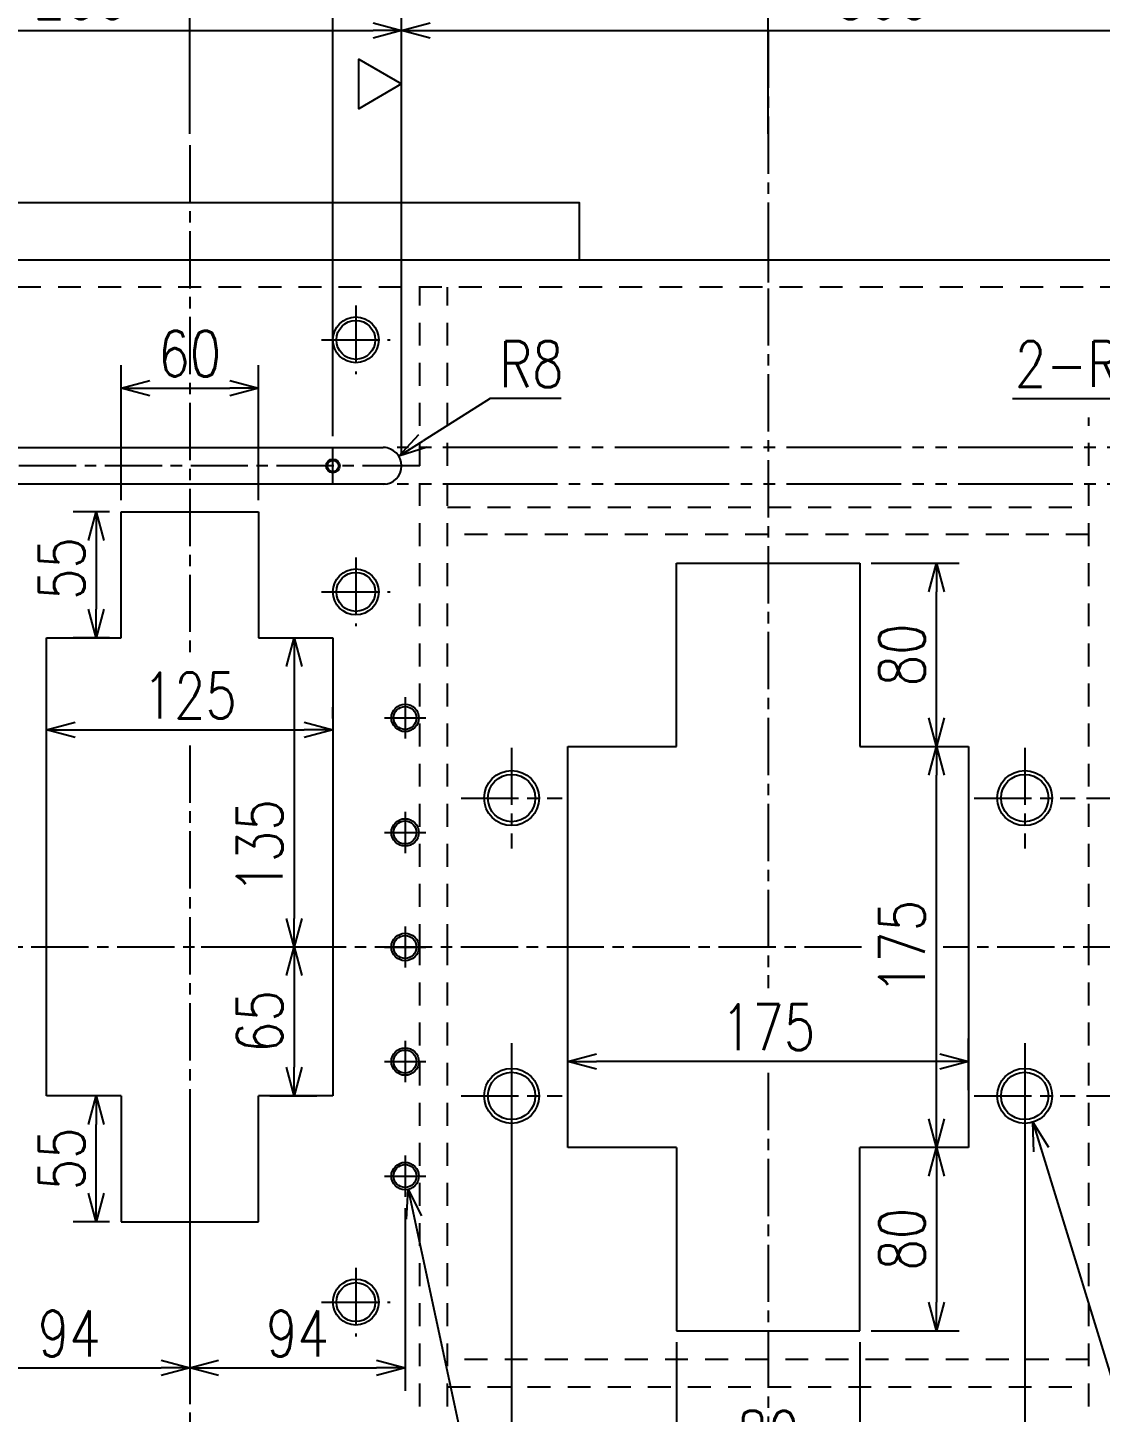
# Model space of a CAD drawing. Extents: x 0 to 4205, y 0 to 5940.
# Drawn here: x 3055 to 3523, y 1845 to 2449 of the extents above; entities that cross this region are included whole.
import ezdxf

# ---------------------------------------------------------------- set-up
doc = ezdxf.new("R2010")
doc.units = 0
doc.header["$LTSCALE"] = 5
for name, pattern in [('GEN3A', [3.5, 2, -1.5]), ('GEN4A', [15, 10, -1, 1, -1, 1, -1]), ('GEN7A', [7.5, 5, -0.75, 1, -0.75])]:
    doc.linetypes.add(name, pattern=pattern)
doc.layers.get('0').update_dxf_attribs({"linetype": 'CONTINUOUS'})
doc.layers.get('DEFPOINTS').update_dxf_attribs({"linetype": 'CONTINUOUS'})
for name, color, linetype in [('2', 5, 'CONTINUOUS'), ('3A', 6, 'GEN3A'), ('4', 3, 'CONTINUOUS'), ('4A', 3, 'GEN4A'), ('5', 3, 'CONTINUOUS'), ('7A', 4, 'GEN7A'), ('8', 1, 'CONTINUOUS')]:
    doc.layers.add(name, color=color, linetype=linetype)
doc.layers.add('AM_5', color=92, linetype='CONTINUOUS', lineweight=25)
doc.styles.get("Standard").update_dxf_attribs({"font": 'romans.shx', "width": 0.8, "bigfont": 'extfont.shx'})
doc.dimstyles.new('GEN-ISO', dxfattribs={"dimscale": 5, "dimtxt": 4, "dimasz": 2.5, "dimexe": 2, "dimexo": 1, "dimgap": 1, "dimtad": 3, "dimdec": 3, "dimrnd": 0.001, "dimdsep": 46, "dimtxsty": 'Standard', "dimblk": 'OPEN30', "dimcen": 0, "dimclrt": 52, "dimadec": 0, "dimazin": 0, "dimtp": 0.1, "dimtm": 0.1, "dimtfac": 0.6, "dimtdec": 3, "dimtmove": 2, "dimatfit": 3, "dimldrblk": 'OPEN30', "dimfxl": 1, "dimarcsym": 0})
doc.dimstyles.new('GEN-ISO$0', dxfattribs={"dimscale": 5, "dimtxt": 4, "dimasz": 2.5, "dimexe": 2, "dimexo": 1, "dimgap": 1, "dimtad": 3, "dimdec": 3, "dimrnd": 0.001, "dimdsep": 46, "dimtxsty": 'Standard', "dimblk": 'OPEN30', "dimcen": 0, "dimclrt": 52, "dimadec": 0, "dimazin": 0, "dimtp": 0.1, "dimtm": 0.1, "dimtfac": 0.6, "dimtdec": 3, "dimtmove": 2, "dimatfit": 3, "dimldrblk": 'OPEN30', "dimfxl": 1, "dimarcsym": 0})
doc.dimstyles.new('GEN-ISO$4', dxfattribs={"dimscale": 5, "dimtxt": 4, "dimasz": 2.5, "dimexe": 2, "dimexo": 1, "dimgap": 1, "dimtad": 1, "dimtoh": 1, "dimdec": 3, "dimrnd": 0.001, "dimdsep": 46, "dimtxsty": 'Standard', "dimblk": 'OPEN30', "dimcen": 0, "dimclrt": 52, "dimadec": 0, "dimazin": 0, "dimtp": 0.1, "dimtm": 0.1, "dimtfac": 0.6, "dimtdec": 3, "dimtofl": 0, "dimtmove": 0, "dimatfit": 2, "dimldrblk": 'OPEN30', "dimfxl": 1, "dimarcsym": 0})

# ---------------------------------------------------------------- blocks, each defined once
blk = doc.blocks.new('_Open30')
at = {"color": 0, "linetype": 'ByBlock', "lineweight": -2}
for p, q in [((-1, 0.268), (0, 0)), ((0, 0), (-1, -0.268)), ((0, 0), (-1, 0))]:
    blk.add_line(p, q, dxfattribs=at)
blk = doc.blocks.new('*D83')
at = {"layer": '5', "color": 0, "lineweight": -2, "transparency": 16777216}
for p, q in [((3423.43, 2135.65), (3461.86, 2135.65)), ((3451.86, 1973.15), (3451.86, 2123.15))]:
    blk.add_line(p, q, dxfattribs=at)
at = {"layer": 'DEFPOINTS', "color": 0, "transparency": 16777216}
for p in [(3418.43, 2135.65), (3451.86, 2135.65), (3418.43, 1960.65)]:
    blk.add_point(p, dxfattribs=at)
at = {"layer": '5', "color": 0, "lineweight": -2, "transparency": 16777216, "xscale": 12.5, "yscale": 12.5, "zscale": 12.5}
for p, rotation in [((3451.86, 2135.65), 90), ((3451.86, 1960.65), 270)]:
    blk.add_blockref('_Open30', p, dxfattribs=dict(at, rotation=rotation))
at = {"layer": '5', "color": 52, "transparency": 16777216, "insert": (3436.86, 2048.15), "char_height": 20, "attachment_point": 5, "rotation": 90}
blk.add_mtext('175', dxfattribs=at)
blk = doc.blocks.new('*D84')
at = {"layer": '5', "color": 0, "lineweight": -2, "transparency": 16777216}
for p, q in [((3423.43, 2215.65), (3461.86, 2215.65)), ((3451.86, 2148.15), (3451.86, 2203.15))]:
    blk.add_line(p, q, dxfattribs=at)
at = {"layer": 'DEFPOINTS', "color": 0, "transparency": 16777216}
for p in [(3418.43, 2215.65), (3451.86, 2215.65), (3418.43, 2135.65)]:
    blk.add_point(p, dxfattribs=at)
at = {"layer": '5', "color": 0, "lineweight": -2, "transparency": 16777216, "xscale": 12.5, "yscale": 12.5, "zscale": 12.5}
for p, rotation in [((3451.86, 2215.65), 90), ((3451.86, 2135.65), 270)]:
    blk.add_blockref('_Open30', p, dxfattribs=dict(at, rotation=rotation))
at = {"layer": '5', "color": 52, "transparency": 16777216, "insert": (3436.86, 2175.65), "char_height": 20, "attachment_point": 5, "rotation": 90}
blk.add_mtext('80', dxfattribs=at)
blk = doc.blocks.new('*D85')
at = {"layer": '5', "color": 0, "lineweight": -2, "transparency": 16777216}
for p, q in [((3290.93, 1985.65), (3290.93, 2008.15)), ((3465.93, 1985.65), (3465.93, 2008.15)), ((3453.43, 1998.15), (3303.43, 1998.15))]:
    blk.add_line(p, q, dxfattribs=at)
at = {"layer": 'DEFPOINTS', "color": 0, "transparency": 16777216}
for p in [(3290.93, 1998.15), (3290.93, 1980.65), (3465.93, 1980.65)]:
    blk.add_point(p, dxfattribs=at)
at = {"layer": '5', "color": 0, "lineweight": -2, "transparency": 16777216, "xscale": 12.5, "yscale": 12.5, "zscale": 12.5, "rotation": 180}
blk.add_blockref('_Open30', (3290.93, 1998.15), dxfattribs=at)
at = {"layer": '5', "color": 0, "lineweight": -2, "transparency": 16777216, "xscale": 12.5, "yscale": 12.5, "zscale": 12.5}
blk.add_blockref('_Open30', (3465.93, 1998.15), dxfattribs=at)
at = {"layer": '5', "color": 52, "transparency": 16777216, "insert": (3378.43, 2013.15), "char_height": 20, "attachment_point": 5}
blk.add_mtext('175', dxfattribs=at)
blk = doc.blocks.new('*D86')
at = {"layer": '5', "color": 0, "lineweight": -2, "transparency": 16777216}
for p, q in [((3266.43, 2006.15), (3266.43, 1638.15)), ((3490.43, 2006.15), (3490.43, 1638.15)), ((3278.93, 1648.15), (3477.93, 1648.15))]:
    blk.add_line(p, q, dxfattribs=at)
at = {"layer": 'DEFPOINTS', "color": 0, "transparency": 16777216}
for p in [(3266.43, 2011.15), (3490.43, 2011.15), (3490.43, 1648.15)]:
    blk.add_point(p, dxfattribs=at)
at = {"layer": '5', "color": 0, "lineweight": -2, "transparency": 16777216, "xscale": 12.5, "yscale": 12.5, "zscale": 12.5, "rotation": 180}
blk.add_blockref('_Open30', (3266.43, 1648.15), dxfattribs=at)
at = {"layer": '5', "color": 0, "lineweight": -2, "transparency": 16777216, "xscale": 12.5, "yscale": 12.5, "zscale": 12.5}
blk.add_blockref('_Open30', (3490.43, 1648.15), dxfattribs=at)
at = {"layer": '5', "color": 52, "transparency": 16777216, "insert": (3378.43, 1663.15), "char_height": 20, "attachment_point": 5}
blk.add_mtext('224', dxfattribs=at)
blk = doc.blocks.new('*D87')
at = {"layer": '5', "color": 0, "lineweight": -2, "transparency": 16777216}
for p, q in [((3090.93, 2238.15), (3075.04, 2238.15)), ((3085.04, 2225.65), (3085.04, 2195.65)), ((3090.93, 2183.15), (3075.04, 2183.15))]:
    blk.add_line(p, q, dxfattribs=at)
at = {"layer": 'DEFPOINTS', "color": 0, "transparency": 16777216}
for p in [(3095.93, 2238.15), (3085.04, 2183.15), (3095.93, 2183.15)]:
    blk.add_point(p, dxfattribs=at)
at = {"layer": '5', "color": 0, "lineweight": -2, "transparency": 16777216, "xscale": 12.5, "yscale": 12.5, "zscale": 12.5}
for p, rotation in [((3085.04, 2238.15), 90), ((3085.04, 2183.15), 270)]:
    blk.add_blockref('_Open30', p, dxfattribs=dict(at, rotation=rotation))
at = {"layer": '5', "color": 52, "transparency": 16777216, "insert": (3070.04, 2213.35), "char_height": 20, "attachment_point": 5, "rotation": 90}
blk.add_mtext('55', dxfattribs=at)
blk = doc.blocks.new('*D88')
at = {"layer": '5', "color": 0, "lineweight": -2, "transparency": 16777216}
for p, q in [((3095.93, 2243.15), (3095.93, 2302.11)), ((3155.93, 2243.15), (3155.93, 2302.11)), ((3108.43, 2292.11), (3143.43, 2292.11))]:
    blk.add_line(p, q, dxfattribs=at)
at = {"layer": 'DEFPOINTS', "color": 0, "transparency": 16777216}
for p in [(3155.93, 2292.11), (3095.93, 2238.15), (3155.93, 2238.15)]:
    blk.add_point(p, dxfattribs=at)
at = {"layer": '5', "color": 0, "lineweight": -2, "transparency": 16777216, "xscale": 12.5, "yscale": 12.5, "zscale": 12.5, "rotation": 180}
blk.add_blockref('_Open30', (3095.93, 2292.11), dxfattribs=at)
at = {"layer": '5', "color": 0, "lineweight": -2, "transparency": 16777216, "xscale": 12.5, "yscale": 12.5, "zscale": 12.5}
blk.add_blockref('_Open30', (3155.93, 2292.11), dxfattribs=at)
at = {"layer": '5', "color": 52, "transparency": 16777216, "insert": (3125.93, 2307.11), "char_height": 20, "attachment_point": 5}
blk.add_mtext('60', dxfattribs=at)
blk = doc.blocks.new('*D89')
at = {"layer": '5', "color": 0, "lineweight": -2, "transparency": 16777216}
for p, q in [((3063.43, 2134.27), (3063.43, 2152.9)), ((3188.43, 2147.9), (3188.43, 2152.9)), ((3075.93, 2142.9), (3175.93, 2142.9))]:
    blk.add_line(p, q, dxfattribs=at)
at = {"layer": 'DEFPOINTS', "color": 0, "transparency": 16777216}
for p in [(3188.43, 2142.9), (3188.43, 2142.9), (3063.43, 2129.27)]:
    blk.add_point(p, dxfattribs=at)
at = {"layer": '5', "color": 0, "lineweight": -2, "transparency": 16777216, "xscale": 12.5, "yscale": 12.5, "zscale": 12.5, "rotation": 180}
blk.add_blockref('_Open30', (3063.43, 2142.9), dxfattribs=at)
at = {"layer": '5', "color": 0, "lineweight": -2, "transparency": 16777216, "xscale": 12.5, "yscale": 12.5, "zscale": 12.5}
blk.add_blockref('_Open30', (3188.43, 2142.9), dxfattribs=at)
at = {"layer": '5', "color": 52, "transparency": 16777216, "insert": (3125.93, 2157.9), "char_height": 20, "attachment_point": 5}
blk.add_mtext('125', dxfattribs=at)
blk = doc.blocks.new('*D90')
at = {"layer": '5', "color": 0, "lineweight": -2, "transparency": 16777216}
for p, q in [((3160.93, 2183.15), (3181.45, 2183.15)), ((3171.45, 2170.65), (3171.45, 2060.65)), ((3130.93, 2048.15), (3181.45, 2048.15))]:
    blk.add_line(p, q, dxfattribs=at)
at = {"layer": 'DEFPOINTS', "color": 0, "transparency": 16777216}
for p in [(3155.93, 2183.15), (3125.93, 2048.15), (3171.45, 2048.15)]:
    blk.add_point(p, dxfattribs=at)
at = {"layer": '5', "color": 0, "lineweight": -2, "transparency": 16777216, "xscale": 12.5, "yscale": 12.5, "zscale": 12.5}
for p, rotation in [((3171.45, 2183.15), 90), ((3171.45, 2048.15), 270)]:
    blk.add_blockref('_Open30', p, dxfattribs=dict(at, rotation=rotation))
at = {"layer": '5', "color": 52, "transparency": 16777216, "insert": (3156.45, 2092.06), "char_height": 20, "attachment_point": 5, "rotation": 90}
blk.add_mtext('135', dxfattribs=at)
blk = doc.blocks.new('*D91')
at = {"layer": '5', "color": 0, "lineweight": -2, "transparency": 16777216}
for p, q in [((3171.45, 2035.65), (3171.45, 1995.65)), ((3160.93, 1983.15), (3181.45, 1983.15))]:
    blk.add_line(p, q, dxfattribs=at)
at = {"layer": 'DEFPOINTS', "color": 0, "transparency": 16777216}
for p in [(3171.45, 2048.15), (3155.93, 1983.15), (3171.45, 1983.15)]:
    blk.add_point(p, dxfattribs=at)
at = {"layer": '5', "color": 0, "lineweight": -2, "transparency": 16777216, "xscale": 12.5, "yscale": 12.5, "zscale": 12.5}
for p, rotation in [((3171.45, 2048.15), 90), ((3171.45, 1983.15), 270)]:
    blk.add_blockref('_Open30', p, dxfattribs=dict(at, rotation=rotation))
at = {"layer": '5', "color": 52, "transparency": 16777216, "insert": (3156.45, 2015.65), "char_height": 20, "attachment_point": 5, "rotation": 90}
blk.add_mtext('65', dxfattribs=at)
blk = doc.blocks.new('*D92')
at = {"layer": '5', "color": 0, "lineweight": -2, "transparency": 16777216}
for p, q in [((3125.93, 1978.15), (3125.93, 1854.42)), ((3031.93, 1934.15), (3031.93, 1854.42)), ((3044.43, 1864.42), (3113.43, 1864.42))]:
    blk.add_line(p, q, dxfattribs=at)
at = {"layer": 'DEFPOINTS', "color": 0, "transparency": 16777216}
for p in [(3125.93, 1983.15), (3031.93, 1939.15), (3125.93, 1864.42)]:
    blk.add_point(p, dxfattribs=at)
at = {"layer": '5', "color": 0, "lineweight": -2, "transparency": 16777216, "xscale": 12.5, "yscale": 12.5, "zscale": 12.5, "rotation": 180}
blk.add_blockref('_Open30', (3031.93, 1864.42), dxfattribs=at)
at = {"layer": '5', "color": 0, "lineweight": -2, "transparency": 16777216, "xscale": 12.5, "yscale": 12.5, "zscale": 12.5}
blk.add_blockref('_Open30', (3125.93, 1864.42), dxfattribs=at)
at = {"layer": '5', "color": 52, "transparency": 16777216, "insert": (3073.29, 1879.42), "char_height": 20, "attachment_point": 5}
blk.add_mtext('94', dxfattribs=at)
blk = doc.blocks.new('*D93')
at = {"layer": '5', "color": 0, "lineweight": -2, "transparency": 16777216}
for p, q in [((3219.93, 1934.15), (3219.93, 1854.42)), ((3138.43, 1864.42), (3207.43, 1864.42))]:
    blk.add_line(p, q, dxfattribs=at)
at = {"layer": 'DEFPOINTS', "color": 0, "transparency": 16777216}
for p in [(3125.93, 1983.15), (3219.93, 1939.15), (3219.93, 1864.42)]:
    blk.add_point(p, dxfattribs=at)
at = {"layer": '5', "color": 0, "lineweight": -2, "transparency": 16777216, "xscale": 12.5, "yscale": 12.5, "zscale": 12.5, "rotation": 180}
blk.add_blockref('_Open30', (3125.93, 1864.42), dxfattribs=at)
at = {"layer": '5', "color": 0, "lineweight": -2, "transparency": 16777216, "xscale": 12.5, "yscale": 12.5, "zscale": 12.5}
blk.add_blockref('_Open30', (3219.93, 1864.42), dxfattribs=at)
at = {"layer": '5', "color": 52, "transparency": 16777216, "insert": (3172.93, 1879.42), "char_height": 20, "attachment_point": 5}
blk.add_mtext('94', dxfattribs=at)
blk = doc.blocks.new('*D94')
at = {"layer": '5', "color": 0, "lineweight": -2, "transparency": 16777216}
for p, q in [((3038.43, 2271.15), (3038.43, 2508.15)), ((3125.93, 2403.15), (3125.93, 2508.15)), ((3050.93, 2498.15), (3113.43, 2498.15))]:
    blk.add_line(p, q, dxfattribs=at)
at = {"layer": 'DEFPOINTS', "color": 0, "transparency": 16777216}
for p in [(3125.93, 2498.15), (3125.93, 2398.15), (3038.43, 2266.15)]:
    blk.add_point(p, dxfattribs=at)
at = {"layer": '5', "color": 0, "lineweight": -2, "transparency": 16777216, "xscale": 12.5, "yscale": 12.5, "zscale": 12.5, "rotation": 180}
blk.add_blockref('_Open30', (3038.43, 2498.15), dxfattribs=at)
at = {"layer": '5', "color": 0, "lineweight": -2, "transparency": 16777216, "xscale": 12.5, "yscale": 12.5, "zscale": 12.5}
blk.add_blockref('_Open30', (3125.93, 2498.15), dxfattribs=at)
at = {"layer": '5', "color": 52, "transparency": 16777216, "insert": (3082.18, 2513.15), "char_height": 20, "attachment_point": 5}
blk.add_mtext('87.5', dxfattribs=at)
blk = doc.blocks.new('*D95')
at = {"layer": '5', "color": 0, "lineweight": -2, "transparency": 16777216}
for p, q in [((3188.43, 2271.15), (3188.43, 2508.15)), ((3138.43, 2498.15), (3175.93, 2498.15))]:
    blk.add_line(p, q, dxfattribs=at)
at = {"layer": 'DEFPOINTS', "color": 0, "transparency": 16777216}
for p in [(3188.43, 2498.15), (3125.93, 2398.15), (3188.43, 2266.15)]:
    blk.add_point(p, dxfattribs=at)
at = {"layer": '5', "color": 0, "lineweight": -2, "transparency": 16777216, "xscale": 12.5, "yscale": 12.5, "zscale": 12.5, "rotation": 180}
blk.add_blockref('_Open30', (3125.93, 2498.15), dxfattribs=at)
at = {"layer": '5', "color": 0, "lineweight": -2, "transparency": 16777216, "xscale": 12.5, "yscale": 12.5, "zscale": 12.5}
blk.add_blockref('_Open30', (3188.43, 2498.15), dxfattribs=at)
at = {"layer": '5', "color": 52, "transparency": 16777216, "insert": (3157.18, 2513.15), "char_height": 20, "attachment_point": 5}
blk.add_mtext('62.5', dxfattribs=at)
blk = doc.blocks.new('*D96')
at = {"layer": '5', "color": 0, "lineweight": -2, "transparency": 16777216}
for p, q in [((3125.93, 2403.15), (3125.93, 2558.15)), ((3378.43, 2403.15), (3378.43, 2558.15)), ((3365.93, 2548.15), (3138.43, 2548.15))]:
    blk.add_line(p, q, dxfattribs=at)
at = {"layer": 'DEFPOINTS', "color": 0, "transparency": 16777216}
for p in [(3125.93, 2548.15), (3125.93, 2398.15), (3378.43, 2398.15)]:
    blk.add_point(p, dxfattribs=at)
at = {"layer": '5', "color": 0, "lineweight": -2, "transparency": 16777216, "xscale": 12.5, "yscale": 12.5, "zscale": 12.5, "rotation": 180}
blk.add_blockref('_Open30', (3125.93, 2548.15), dxfattribs=at)
at = {"layer": '5', "color": 0, "lineweight": -2, "transparency": 16777216, "xscale": 12.5, "yscale": 12.5, "zscale": 12.5}
blk.add_blockref('_Open30', (3378.43, 2548.15), dxfattribs=at)
at = {"layer": '5', "color": 52, "transparency": 16777216, "insert": (3252.18, 2563.15), "char_height": 20, "attachment_point": 5}
blk.add_mtext('252.5', dxfattribs=at)
blk = doc.blocks.new('*D97')
at = {"layer": '5', "color": 0, "lineweight": -2, "transparency": 16777216}
for p, q in [((3018.43, 2353.15), (3018.43, 2558.15)), ((3113.43, 2548.15), (3030.93, 2548.15))]:
    blk.add_line(p, q, dxfattribs=at)
at = {"layer": 'DEFPOINTS', "color": 0, "transparency": 16777216}
for p in [(3018.43, 2548.15), (3125.93, 2398.15), (3018.43, 2348.15)]:
    blk.add_point(p, dxfattribs=at)
at = {"layer": '5', "color": 0, "lineweight": -2, "transparency": 16777216, "xscale": 12.5, "yscale": 12.5, "zscale": 12.5, "rotation": 180}
blk.add_blockref('_Open30', (3018.43, 2548.15), dxfattribs=at)
at = {"layer": '5', "color": 0, "lineweight": -2, "transparency": 16777216, "xscale": 12.5, "yscale": 12.5, "zscale": 12.5}
blk.add_blockref('_Open30', (3125.93, 2548.15), dxfattribs=at)
at = {"layer": '5', "color": 52, "transparency": 16777216, "insert": (3072.18, 2563.15), "char_height": 20, "attachment_point": 5}
blk.add_mtext('107.5', dxfattribs=at)
blk = doc.blocks.new('*D114')
at = {"layer": '5', "color": 0, "lineweight": -2, "transparency": 16777216}
for p, q in [((3018.43, 2353.15), (3018.43, 2458.15)), ((3218.43, 2263.15), (3218.43, 2458.15)), ((3030.93, 2448.15), (3205.93, 2448.15))]:
    blk.add_line(p, q, dxfattribs=at)
at = {"layer": 'DEFPOINTS', "color": 0, "transparency": 16777216}
for p in [(3218.43, 2448.15), (3018.43, 2348.15), (3218.43, 2258.15)]:
    blk.add_point(p, dxfattribs=at)
at = {"layer": '5', "color": 0, "lineweight": -2, "transparency": 16777216, "xscale": 12.5, "yscale": 12.5, "zscale": 12.5, "rotation": 180}
blk.add_blockref('_Open30', (3018.43, 2448.15), dxfattribs=at)
at = {"layer": '5', "color": 0, "lineweight": -2, "transparency": 16777216, "xscale": 12.5, "yscale": 12.5, "zscale": 12.5}
blk.add_blockref('_Open30', (3218.43, 2448.15), dxfattribs=at)
at = {"layer": '5', "color": 52, "transparency": 16777216, "insert": (3078.43, 2463.15), "char_height": 20, "attachment_point": 5}
blk.add_mtext('200', dxfattribs=at)
blk = doc.blocks.new('*D116')
at = {"layer": '5', "color": 0, "lineweight": -2, "transparency": 16777216}
for p, q in [((3188.43, 2271.15), (3188.43, 2508.15)), ((3603.43, 2271.15), (3603.43, 2508.15)), ((3200.93, 2498.15), (3590.93, 2498.15))]:
    blk.add_line(p, q, dxfattribs=at)
at = {"layer": 'DEFPOINTS', "color": 0, "transparency": 16777216}
for p in [(3603.43, 2498.15), (3188.43, 2266.15), (3603.43, 2266.15)]:
    blk.add_point(p, dxfattribs=at)
at = {"layer": '5', "color": 0, "lineweight": -2, "transparency": 16777216, "xscale": 12.5, "yscale": 12.5, "zscale": 12.5, "rotation": 180}
blk.add_blockref('_Open30', (3188.43, 2498.15), dxfattribs=at)
at = {"layer": '5', "color": 0, "lineweight": -2, "transparency": 16777216, "xscale": 12.5, "yscale": 12.5, "zscale": 12.5}
blk.add_blockref('_Open30', (3603.43, 2498.15), dxfattribs=at)
at = {"layer": '5', "color": 52, "transparency": 16777216, "insert": (3453.43, 2513.15), "char_height": 20, "attachment_point": 5}
blk.add_mtext('415', dxfattribs=at)
blk = doc.blocks.new('*D118')
at = {"layer": '5', "color": 0, "lineweight": -2, "transparency": 16777216}
for p, q in [((3218.43, 2263.15), (3218.43, 2458.15)), ((3578.43, 2263.15), (3578.43, 2458.15)), ((3230.93, 2448.15), (3565.93, 2448.15))]:
    blk.add_line(p, q, dxfattribs=at)
at = {"layer": 'DEFPOINTS', "color": 0, "transparency": 16777216}
for p in [(3578.43, 2448.15), (3218.43, 2258.15), (3578.43, 2258.15)]:
    blk.add_point(p, dxfattribs=at)
at = {"layer": '5', "color": 0, "lineweight": -2, "transparency": 16777216, "xscale": 12.5, "yscale": 12.5, "zscale": 12.5, "rotation": 180}
blk.add_blockref('_Open30', (3218.43, 2448.15), dxfattribs=at)
at = {"layer": '5', "color": 0, "lineweight": -2, "transparency": 16777216, "xscale": 12.5, "yscale": 12.5, "zscale": 12.5}
blk.add_blockref('_Open30', (3578.43, 2448.15), dxfattribs=at)
at = {"layer": '5', "color": 52, "transparency": 16777216, "insert": (3428.43, 2463.15), "char_height": 20, "attachment_point": 5}
blk.add_mtext('360', dxfattribs=at)
blk = doc.blocks.new('*D129')
at = {"layer": '5', "color": 0, "lineweight": -2, "transparency": 16777216}
for p, q in [((3485.12, 2287.59), (3551.84, 2287.59)), ((3551.84, 2287.59), (3570.81, 2271.44))]:
    blk.add_line(p, q, dxfattribs=at)
at = {"layer": 'DEFPOINTS', "color": 0, "transparency": 16777216}
for p in [(3580.33, 2263.33), (3586.43, 2258.15)]:
    blk.add_point(p, dxfattribs=at)
at = {"layer": '5', "color": 0, "lineweight": -2, "transparency": 16777216, "xscale": 12.5, "yscale": 12.5, "zscale": 12.5, "rotation": 319.599211449006}
blk.add_blockref('_Open30', (3580.33, 2263.33), dxfattribs=at)
at = {"layer": '5', "color": 52, "transparency": 16777216, "insert": (3515.98, 2302.59), "char_height": 20, "attachment_point": 5}
blk.add_mtext('2-R8', dxfattribs=at)
blk = doc.blocks.new('*D130')
at = {"layer": '5', "color": 0, "lineweight": -2, "transparency": 16777216}
for p, q in [((3257.1, 2287.57), (3227.77, 2269.08)), ((3288.01, 2287.57), (3257.1, 2287.57))]:
    blk.add_line(p, q, dxfattribs=at)
at = {"layer": 'DEFPOINTS', "color": 0, "transparency": 16777216}
for p in [(3217.19, 2262.42), (3210.43, 2258.15)]:
    blk.add_point(p, dxfattribs=at)
at = {"layer": '5', "color": 0, "lineweight": -2, "transparency": 16777216, "xscale": 12.5, "yscale": 12.5, "zscale": 12.5, "rotation": 212.2216354676293}
blk.add_blockref('_Open30', (3217.19, 2262.42), dxfattribs=at)
at = {"layer": '5', "color": 52, "transparency": 16777216, "insert": (3275.05, 2302.57), "char_height": 20, "attachment_point": 5}
blk.add_mtext('R8', dxfattribs=at)
blk = doc.blocks.new('*D133')
at = {"layer": '5', "color": 0, "lineweight": -2, "transparency": 16777216}
for p, q in [((3517.43, 2113.15), (3863.43, 2113.15)), ((3853.43, 2100.65), (3853.43, 1995.65)), ((3517.43, 1983.15), (3863.43, 1983.15))]:
    blk.add_line(p, q, dxfattribs=at)
at = {"layer": 'DEFPOINTS', "color": 0, "transparency": 16777216}
for p in [(3512.43, 2113.15), (3512.43, 1983.15), (3853.43, 1983.15)]:
    blk.add_point(p, dxfattribs=at)
at = {"layer": '5', "color": 0, "lineweight": -2, "transparency": 16777216, "xscale": 12.5, "yscale": 12.5, "zscale": 12.5}
for p, rotation in [((3853.43, 2113.15), 90), ((3853.43, 1983.15), 270)]:
    blk.add_blockref('_Open30', p, dxfattribs=dict(at, rotation=rotation))
at = {"layer": '5', "color": 52, "transparency": 16777216, "insert": (3838.43, 2023.15), "char_height": 20, "attachment_point": 5, "rotation": 90}
blk.add_mtext('130', dxfattribs=at)
blk = doc.blocks.new('*D159')
at = {"layer": '5', "color": 0, "lineweight": -2, "transparency": 16777216}
for p, q in [((3266.43, 1956.15), (3266.43, 1638.15)), ((3198.43, 1763.15), (3198.43, 1638.15)), ((3210.93, 1648.15), (3253.93, 1648.15))]:
    blk.add_line(p, q, dxfattribs=at)
at = {"layer": 'DEFPOINTS', "color": 0, "transparency": 16777216}
for p in [(3266.43, 1961.15), (3198.43, 1768.15), (3266.43, 1648.15)]:
    blk.add_point(p, dxfattribs=at)
at = {"layer": '5', "color": 0, "lineweight": -2, "transparency": 16777216, "xscale": 12.5, "yscale": 12.5, "zscale": 12.5, "rotation": 180}
blk.add_blockref('_Open30', (3198.43, 1648.15), dxfattribs=at)
at = {"layer": '5', "color": 0, "lineweight": -2, "transparency": 16777216, "xscale": 12.5, "yscale": 12.5, "zscale": 12.5}
blk.add_blockref('_Open30', (3266.43, 1648.15), dxfattribs=at)
at = {"layer": '5', "color": 52, "transparency": 16777216, "insert": (3232.43, 1668.39), "char_height": 20, "attachment_point": 5}
blk.add_mtext('(68)', dxfattribs=at)
blk = doc.blocks.new('*D160')
at = {"layer": '5', "color": 0, "lineweight": -2, "transparency": 16777216}
for p, q in [((3490.43, 1956.15), (3490.43, 1638.15)), ((3598.43, 1763.15), (3598.43, 1638.15)), ((3502.93, 1648.15), (3585.93, 1648.15))]:
    blk.add_line(p, q, dxfattribs=at)
at = {"layer": 'DEFPOINTS', "color": 0, "transparency": 16777216}
for p in [(3490.43, 1961.15), (3598.43, 1768.15), (3598.43, 1648.15)]:
    blk.add_point(p, dxfattribs=at)
at = {"layer": '5', "color": 0, "lineweight": -2, "transparency": 16777216, "xscale": 12.5, "yscale": 12.5, "zscale": 12.5, "rotation": 180}
blk.add_blockref('_Open30', (3490.43, 1648.15), dxfattribs=at)
at = {"layer": '5', "color": 0, "lineweight": -2, "transparency": 16777216, "xscale": 12.5, "yscale": 12.5, "zscale": 12.5}
blk.add_blockref('_Open30', (3598.43, 1648.15), dxfattribs=at)
at = {"layer": '5', "color": 52, "transparency": 16777216, "insert": (3544.43, 1668.39), "char_height": 20, "attachment_point": 5}
blk.add_mtext('(108)', dxfattribs=at)
blk = doc.blocks.new('*D352')
at = {"layer": '5', "color": 0, "lineweight": -2, "transparency": 16777216}
for p, q in [((3451.86, 1948.15), (3451.86, 1893.15)), ((3423.43, 1880.65), (3461.86, 1880.65))]:
    blk.add_line(p, q, dxfattribs=at)
at = {"layer": 'DEFPOINTS', "color": 0, "transparency": 16777216}
for p in [(3418.43, 1960.65), (3418.43, 1880.65), (3451.86, 1880.65)]:
    blk.add_point(p, dxfattribs=at)
at = {"layer": '5', "color": 0, "lineweight": -2, "transparency": 16777216, "xscale": 12.5, "yscale": 12.5, "zscale": 12.5}
for p, rotation in [((3451.86, 1960.65), 90), ((3451.86, 1880.65), 270)]:
    blk.add_blockref('_Open30', p, dxfattribs=dict(at, rotation=rotation))
at = {"layer": '5', "color": 52, "transparency": 16777216, "insert": (3436.86, 1920.65), "char_height": 20, "attachment_point": 5, "rotation": 90}
blk.add_mtext('80', dxfattribs=at)
blk = doc.blocks.new('*D353')
at = {"layer": 'AM_5', "color": 0, "lineweight": -2, "transparency": 16777216}
for p, q in [((3338.43, 1875.65), (3338.43, 1810.65)), ((3418.43, 1875.65), (3418.43, 1810.65)), ((3350.93, 1820.65), (3405.93, 1820.65))]:
    blk.add_line(p, q, dxfattribs=at)
at = {"layer": 'DEFPOINTS', "color": 0, "transparency": 16777216}
for p in [(3338.43, 1880.65), (3418.43, 1880.65), (3418.43, 1820.65)]:
    blk.add_point(p, dxfattribs=at)
at = {"layer": 'AM_5', "color": 0, "lineweight": -2, "transparency": 16777216, "xscale": 12.5, "yscale": 12.5, "zscale": 12.5, "rotation": 180}
blk.add_blockref('_Open30', (3338.43, 1820.65), dxfattribs=at)
at = {"layer": 'AM_5', "color": 0, "lineweight": -2, "transparency": 16777216, "xscale": 12.5, "yscale": 12.5, "zscale": 12.5}
blk.add_blockref('_Open30', (3418.43, 1820.65), dxfattribs=at)
at = {"layer": 'AM_5', "color": 52, "transparency": 16777216, "insert": (3378.43, 1835.65), "char_height": 20, "attachment_point": 5}
blk.add_mtext('80', dxfattribs=at)
blk = doc.blocks.new('*D354')
at = {"layer": 'AM_5', "color": 0, "lineweight": -2, "transparency": 16777216}
for p, q in [((3090.93, 1983.15), (3075.04, 1983.15)), ((3085.04, 1940.65), (3085.04, 1970.65)), ((3090.93, 1928.15), (3075.04, 1928.15))]:
    blk.add_line(p, q, dxfattribs=at)
at = {"layer": 'DEFPOINTS', "color": 0, "transparency": 16777216}
for p in [(3085.04, 1983.15), (3095.93, 1983.15), (3095.93, 1928.15)]:
    blk.add_point(p, dxfattribs=at)
at = {"layer": 'AM_5', "color": 0, "lineweight": -2, "transparency": 16777216, "xscale": 12.5, "yscale": 12.5, "zscale": 12.5}
for p, rotation in [((3085.04, 1983.15), 90), ((3085.04, 1928.15), 270)]:
    blk.add_blockref('_Open30', p, dxfattribs=dict(at, rotation=rotation))
at = {"layer": 'AM_5', "color": 52, "transparency": 16777216, "insert": (3070.04, 1955.65), "char_height": 20, "attachment_point": 5, "rotation": 90}
blk.add_mtext('55', dxfattribs=at)

msp = doc.modelspace()

# ---------------------------------------------------------------- linework, layer by layer
at = {"layer": '2'}
for p, q in [((3018.4254, 2266.1495), (3210.4254, 2266.1495)), ((3210.4254, 2250.1495), (3018.4254, 2250.1495)), ((3095.9254, 2183.1495), (3095.9254, 2238.1495)), ((3095.9254, 2238.1495), (3155.9254, 2238.1495)), ((3155.9254, 2238.1495), (3155.9254, 2183.1495)), ((3338.4254, 2215.6495), (3418.4254, 2215.6495)), ((3338.4254, 2135.6495), (3338.4254, 2215.6495)), ((3418.4254, 2215.6495), (3418.4254, 2135.6495)), ((3063.4254, 2183.1495), (3095.9254, 2183.1495)), ((3063.4254, 2048.1495), (3063.4254, 2183.1495)), ((3155.9254, 2183.1495), (3188.4254, 2183.1495)), ((3188.4254, 2183.1495), (3188.4254, 2048.1495)), ((3290.9254, 1960.6495), (3290.9254, 2135.6495)), ((3290.9254, 2135.6495), (3338.4254, 2135.6495)), ((3418.4254, 2135.6495), (3465.9254, 2135.6495)), ((3465.9254, 2135.6495), (3465.9254, 1960.6495)), ((3063.4254, 1983.1495), (3063.4254, 2048.1495)), ((3188.4254, 2048.1495), (3188.4254, 1983.1495)), ((3095.9254, 1983.1495), (3063.4254, 1983.1495)), ((3095.9254, 1983.1495), (3095.9254, 1928.1495)), ((3188.4254, 1983.1495), (3155.9254, 1983.1495)), ((3155.9254, 1928.1495), (3155.9254, 1983.1495)), ((3338.4254, 1960.6495), (3290.9254, 1960.6495)), ((3338.4254, 1960.6495), (3338.4254, 1880.6495)), ((3465.9254, 1960.6495), (3418.4254, 1960.6495)), ((3418.4254, 1880.6495), (3418.4254, 1960.6495)), ((3095.9254, 1928.1495), (3155.9254, 1928.1495)), ((3338.4254, 1880.6495), (3418.4254, 1880.6495))]:
    msp.add_line(p, q, dxfattribs=at)
for points in [[(2978.4254, 2348.1495), (2955.9254, 2348.1495), (2955.9254, 2373.1495), (3295.9254, 2373.1495), (3295.9254, 2348.1495)], [(2978.4254, 2048.1495), (2978.4254, 2348.1495), (3778.4254, 2348.1495), (3778.4254, 2048.1495)]]:
    msp.add_lwpolyline(points, dxfattribs=at)
for centre, radius in [((3198.4254, 2313.1495), 8.5), ((3188.4254, 2258.1495), 2.45), ((3198.4254, 2203.1495), 8.5), ((3219.9254, 2148.1495), 5), ((3266.4254, 2113.1495), 10.35), ((3490.4254, 2113.1495), 10.35), ((3219.9254, 2098.1495), 5), ((3219.9254, 2048.1495), 5), ((3219.9254, 1998.1495), 5), ((3266.4254, 1983.1495), 10.35), ((3490.4254, 1983.1495), 10.35), ((3219.9254, 1948.1495), 5), ((3198.4254, 1893.1495), 8.5)]:
    msp.add_circle(centre, radius, dxfattribs=at)
msp.add_arc((3210.4254, 2258.1495), 8, 270, 90, dxfattribs=at)
at = {"layer": '3A'}
for p, q in [((3378.4254, 2348.1495), (3378.4254, 2336.1495)), ((3778.4254, 2336.1495), (2978.4254, 2336.1495)), ((3226.4254, 2048.1495), (3226.4254, 2336.1495)), ((3238.4254, 2048.1495), (3238.4254, 2336.1495)), ((3518.4254, 2048.1495), (3518.4254, 2279.2741)), ((3238.4254, 2240.1495), (3518.4254, 2240.1495)), ((3518.4254, 2228.1495), (3238.4254, 2228.1495)), ((3226.4254, 1760.1495), (3226.4254, 2048.1495)), ((3238.4254, 1760.1495), (3238.4254, 2048.1495)), ((3518.4254, 1760.1495), (3518.4254, 2048.1495)), ((3518.4254, 1868.1495), (3238.4254, 1868.1495)), ((3238.4254, 1856.1495), (3518.4254, 1856.1495))]:
    msp.add_line(p, q, dxfattribs=at)
at = {"layer": '4'}
for centre, radius in [((3198.4254, 2313.1495), 10), ((3188.4254, 2258.1495), 3), ((3198.4254, 2203.1495), 10), ((3219.9254, 2148.1495), 6), ((3266.4254, 2113.1495), 12), ((3490.4254, 2113.1495), 12), ((3219.9254, 2098.1495), 6), ((3219.9254, 2048.1495), 6), ((3219.9254, 1998.1495), 6), ((3266.4254, 1983.1495), 12), ((3490.4254, 1983.1495), 12), ((3219.9254, 1948.1495), 6), ((3198.4254, 1893.1495), 10)]:
    msp.add_circle(centre, radius, dxfattribs=at)
at = {"layer": '4A'}
for p, q in [((3586.4254, 2266.1495), (3210.4254, 2266.1495)), ((3586.4254, 2250.1495), (3210.4254, 2250.1495))]:
    msp.add_line(p, q, dxfattribs=at)
at = {"layer": '7A'}
for p, q in [((3378.4254, 2448.1495), (3378.4254, 2034.011)), ((3125.9254, 2398.1495), (3125.9254, 2176.3617)), ((3198.4254, 2328.1495), (3198.4254, 2298.1495)), ((3183.4254, 2313.1495), (3213.4254, 2313.1495)), ((3188.4254, 2250.1495), (3188.4254, 2266.1495)), ((3226.3252, 2258.1495), (3010.0964, 2258.1495)), ((3198.4254, 2218.1495), (3198.4254, 2188.1495)), ((3183.4254, 2203.1495), (3213.4254, 2203.1495)), ((3219.9254, 2157.1495), (3219.9254, 2139.1495)), ((3210.9254, 2148.1495), (3228.9254, 2148.1495)), ((3125.9254, 2136.1416), (3125.9254, 1648.1495)), ((3266.4254, 2135.1495), (3266.4254, 2091.1495)), ((3490.4254, 2135.1495), (3490.4254, 2091.1495)), ((3244.4254, 2113.1495), (3288.4254, 2113.1495)), ((3468.4254, 2113.1495), (3512.4254, 2113.1495)), ((3219.9254, 2107.1495), (3219.9254, 2089.1495)), ((3210.9254, 2098.1495), (3228.9254, 2098.1495)), ((3219.9254, 2057.1495), (3219.9254, 2039.1495)), ((3419.2355, 2048.1495), (2953.4254, 2048.1495)), ((3210.9254, 2048.1495), (3228.9254, 2048.1495)), ((3803.4254, 2048.1495), (3454.8413, 2048.1495)), ((3378.4254, 2035.9112), (3378.4254, 2030.1213)), ((3219.9254, 2007.1495), (3219.9254, 1989.1495)), ((3266.4254, 2005.1495), (3266.4254, 1961.1495)), ((3490.4254, 2005.1495), (3490.4254, 1961.1495)), ((3210.9254, 1998.1495), (3228.9254, 1998.1495)), ((3378.4254, 1993.2058), (3378.4254, 1698.1495)), ((3244.4254, 1983.1495), (3288.4254, 1983.1495)), ((3468.4254, 1983.1495), (3512.4254, 1983.1495)), ((3219.9254, 1957.1495), (3219.9254, 1939.1495)), ((3210.9254, 1948.1495), (3228.9254, 1948.1495)), ((3198.4254, 1908.1495), (3198.4254, 1878.1495)), ((3183.4254, 1893.1495), (3213.4254, 1893.1495))]:
    msp.add_line(p, q, dxfattribs=at)
at = {"layer": '8'}
msp.add_lwpolyline([(3218.4254, 2424.8637), (3199.6754, 2414.0387), (3199.6754, 2435.6887), (3218.4254, 2424.8637)], close=True, dxfattribs=at)

# ---------------------------------------------------------------- dimensions: what is measured, and where the dimension line sits
at = {"layer": '5'}
for base, p1, p2, angle, override, picture, middle in [((3018.4254, 2548.1495), (3125.9254, 2398.1495), (3018.4254, 2348.1495), 180, {"dimse1": 1, "dimtp": 0.05, "dimtm": 0.05, "dimtmove": 1}, '*D97', (3072.1754, 2563.1495)), ((3125.9254, 2548.1495), (3378.4254, 2398.1495), (3125.9254, 2398.1495), 180, {"dimtp": 0.05, "dimtm": 0.05, "dimtmove": 0}, '*D96', (3252.1754, 2563.1495)), ((3125.9254, 2498.1495), (3038.4254, 2266.1495), (3125.9254, 2398.1495), 180, {"dimtp": 0.05, "dimtm": 0.05, "dimtmove": 0}, '*D94', (3082.1754, 2513.1495)), ((3188.4254, 2498.1495), (3125.9254, 2398.1495), (3188.4254, 2266.1495), 180, {"dimse1": 1, "dimtp": 0.05, "dimtm": 0.05, "dimtmove": 1}, '*D95', (3157.1754, 2513.1495)), ((3155.9254, 2292.1144), (3095.9254, 2238.1495), (3155.9254, 2238.1495), 180, {"dimtp": 0.05, "dimtm": 0.05, "dimtmove": 0}, '*D88', (3125.9254, 2307.1144)), ((3451.8648, 2215.6495), (3418.4254, 2135.6495), (3418.4254, 2215.6495), 90, {"dimse1": 1, "dimtp": 0.05, "dimtm": 0.05, "dimtmove": 1}, '*D84', (3436.8648, 2175.6495)), ((3188.4254, 2142.8998), (3063.4254, 2129.2716), (3188.4254, 2142.8998), 180, {"dimtp": 0.05, "dimtm": 0.05, "dimtmove": 0}, '*D89', (3125.9254, 2157.8998)), ((3451.8648, 2135.6495), (3418.4254, 1960.6495), (3418.4254, 2135.6495), 90, {"dimse1": 1, "dimtp": 0.05, "dimtm": 0.05, "dimtmove": 1}, '*D83', (3436.8648, 2048.1495)), ((3171.4527, 1983.1495), (3171.4527, 2048.1495), (3155.9254, 1983.1495), 90, {"dimse1": 1, "dimtp": 0.05, "dimtm": 0.05, "dimtmove": 1}, '*D91', (3156.4527, 2015.6495)), ((3290.9254, 1998.1495), (3465.9254, 1980.6495), (3290.9254, 1980.6495), 180, {"dimtp": 0.05, "dimtm": 0.05, "dimtmove": 0}, '*D85', (3378.4254, 2013.1495)), ((3490.4254, 1648.1495), (3266.4254, 2011.1495), (3490.4254, 2011.1495), 180, {"dimtp": 0.05, "dimtm": 0.05, "dimtmove": 0}, '*D86', (3378.4254, 1663.1495)), ((3219.9254, 1864.4196), (3125.9254, 1983.1495), (3219.9254, 1939.1495), 180, {"dimse1": 1, "dimtp": 0.05, "dimtm": 0.05, "dimtmove": 1}, '*D93', (3172.9254, 1879.4196)), ((3266.4254, 1648.1495), (3198.4254, 1768.1495), (3266.4254, 1961.1495), 180, {"dimpost": '(<>)', "dimtp": 0.027, "dimtm": 0, "dimtmove": 0}, '*D159', (3232.4254, 1668.3876)), ((3451.8648, 1880.6495), (3418.4254, 1960.6495), (3418.4254, 1880.6495), 270, {"dimse1": 1, "dimtp": 0.05, "dimtm": 0.05, "dimtmove": 1}, '*D352', (3436.8648, 1920.6495)), ((3598.4254, 1648.1495), (3490.4254, 1961.1495), (3598.4254, 1768.1495), 180, {"dimpost": '(<>)', "dimtp": 0.027, "dimtm": 0, "dimtmove": 0}, '*D160', (3544.4254, 1668.3876))]:
    dim = msp.add_linear_dim(base=base, p1=p1, p2=p2, angle=angle, dimstyle='GEN-ISO', override=override, dxfattribs=at)
    dim.commit()
    dim.dimension.update_dxf_attribs({"geometry": picture, "text_midpoint": middle})
for base, p1, p2, angle, override, picture, middle in [((3603.4254, 2498.1495), (3188.4254, 2266.1495), (3603.4254, 2266.1495), 180, {"dimtp": 0.05, "dimtm": 0.05, "dimtmove": 0}, '*D116', (3453.4254, 2498.1495)), ((3218.4254, 2448.1495), (3018.4254, 2348.1495), (3218.4254, 2258.1495), 180, {"dimtp": 0.05, "dimtm": 0.05, "dimtmove": 0}, '*D114', (3078.4254, 2448.1495)), ((3578.4254, 2448.1495), (3218.4254, 2258.1495), (3578.4254, 2258.1495), 180, {"dimtp": 0.05, "dimtm": 0.05, "dimtmove": 0}, '*D118', (3428.4254, 2448.1495)), ((3085.042, 2183.1495), (3095.9254, 2238.1495), (3095.9254, 2183.1495), 90, {"dimtp": 0.05, "dimtm": 0.05, "dimtmove": 0}, '*D87', (3085.042, 2213.3488)), ((3171.4527, 2048.1495), (3155.9254, 2183.1495), (3125.9254, 2048.1495), 90, {"dimtp": 0.05, "dimtm": 0.05, "dimtmove": 0}, '*D90', (3171.4527, 2092.058)), ((3853.4254, 1983.1495), (3512.4254, 2113.1495), (3512.4254, 1983.1495), 90, {"dimtad": 1, "dimtoh": 1, "dimtp": 0.05, "dimtm": 0.05, "dimtofl": 0, "dimtmove": 0}, '*D133', (3853.4254, 2023.1495)), ((3125.9254, 1864.4196), (3031.9254, 1939.1495), (3125.9254, 1983.1495), 180, {"dimtp": 0.05, "dimtm": 0.05, "dimtmove": 0}, '*D92', (3073.2872, 1864.4196))]:
    dim = msp.add_linear_dim(base=base, p1=p1, p2=p2, angle=angle, dimstyle='GEN-ISO', override=override, dxfattribs=at)
    dim.commit()
    dim.dimension.update_dxf_attribs({"geometry": picture, "text_midpoint": middle, "dimtype": 160})
dim = msp.add_radius_dim(center=(3210.4254, 2258.1495), mpoint=(3217.1933, 2262.415), dimstyle='GEN-ISO$4', override={"dimtp": 0.05, "dimtm": 0.05, "dimatfit": 3}, dxfattribs=at)
dim.commit()
dim.dimension.update_dxf_attribs({"geometry": '*D130', "text_midpoint": (3275.0546, 2287.5681), "dimtype": 164})
dim = msp.add_radius_dim(center=(3586.4254, 2258.1495), mpoint=(3580.3331, 2263.3345), text='2-<>', dimstyle='GEN-ISO$4', override={"dimtp": 0.05, "dimtm": 0.05, "dimatfit": 3}, dxfattribs=at)
dim.commit()
dim.dimension.update_dxf_attribs({"geometry": '*D129', "text_midpoint": (3515.9783, 2287.5887), "dimtype": 164})
at = {"layer": 'AM_5'}
for base, p1, p2, angle, picture, middle in [((3085.042, 1983.1495), (3095.9254, 1928.1495), (3095.9254, 1983.1495), 90, '*D354', (3070.042, 1955.6495)), ((3418.4254, 1820.6495), (3338.4254, 1880.6495), (3418.4254, 1880.6495), 0, '*D353', (3378.4254, 1835.6495))]:
    dim = msp.add_linear_dim(base=base, p1=p1, p2=p2, angle=angle, dimstyle='GEN-ISO$0', override={"dimtp": 0.027, "dimtm": 0, "dimtmove": 0}, dxfattribs=at)
    dim.commit()
    dim.dimension.update_dxf_attribs({"geometry": picture, "text_midpoint": middle})

# ---------------------------------------------------------------- leaders
at = {"layer": '5', "annotation_type": 0, "has_hookline": 1, "hookline_direction": 0}
for points, text_width in [([(3493.9531, 1971.6797), (3635.099, 1512.7651), (3647.599, 1512.7651)], 112), ([(3221.2458, 1942.2966), (3313.8359, 1512.0763), (3326.3359, 1512.0763)], 165.3333)]:
    msp.add_leader(points, dimstyle='GEN-ISO', override={"dimpost": '(<>)', "dimtp": 0.027, "dimtm": 0}, dxfattribs=dict(at, text_width=text_width))

doc.saveas('drawing.dxf')
